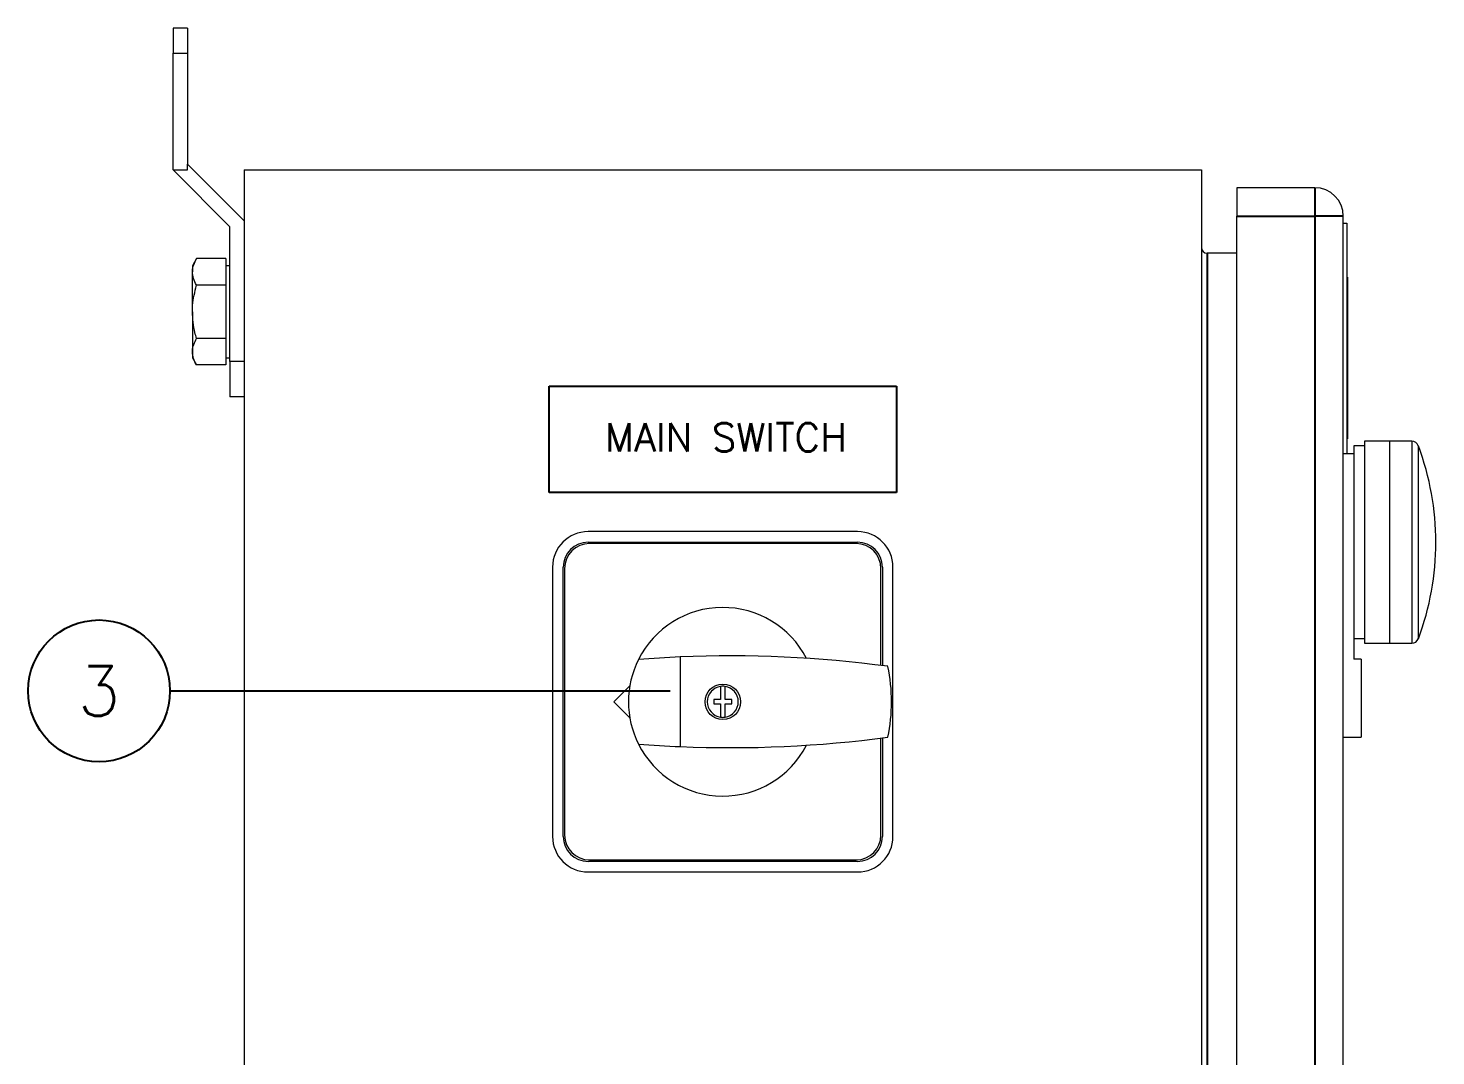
# Model space of a CAD drawing. Extents: x 4137 to 28680, y 2446 to 6814.
# Drawn here: x 24772.3 to 25022.4, y 5697.5 to 5880.2 of the extents above; entities that cross this region are included whole.
import ezdxf
from ezdxf.enums import TextEntityAlignment as Align

# ---------------------------------------------------------------- set-up
doc = ezdxf.new("R2010")
doc.units = 0
doc.header["$LTSCALE"] = 0.5
doc.layers.get('0').update_dxf_attribs({"linetype": 'CONTINUOUS'})
doc.layers.add('DIM', color=5, linetype='CONTINUOUS')
doc.layers.add('VOL', color=2, linetype='CONTINUOUS')
doc.styles.get("Standard").update_dxf_attribs({"font": 'simplex.shx'})

msp = doc.modelspace()

# ---------------------------------------------------------------- linework, layer by layer
at = {"color": 7, "linetype": 'Continuous', "lineweight": 15}
for p, q in [((24800.62, 5880.15), (24798.1, 5880.15)), ((24798.1, 5880.15), (24798.1, 5875.73)), ((24800.62, 5880.15), (24798.1, 5880.15)), ((24798.1, 5880.15), (24798.1, 5875.73)), ((24800.62, 5880.15), (24800.62, 5875.73)), ((24800.62, 5880.15), (24800.62, 5875.73)), ((24798.1, 5875.73), (24800.62, 5875.73)), ((24798.1, 5854.95), (24798.1, 5875.73)), ((24798.1, 5875.73), (24800.62, 5875.73)), ((24798.1, 5854.95), (24798.1, 5875.73)), ((24800.62, 5875.73), (24800.62, 5856)), ((24800.62, 5875.73), (24800.62, 5856)), ((24800.62, 5854.95), (24800.62, 5856)), ((24800.62, 5856), (24810.7, 5845.92)), ((24800.62, 5854.95), (24800.62, 5856)), ((24800.62, 5856), (24810.7, 5845.92)), ((24808.18, 5844.87), (24798.1, 5854.95)), ((24798.1, 5854.95), (24800.62, 5854.95)), ((24808.18, 5844.87), (24798.1, 5854.95)), ((24798.1, 5854.95), (24800.62, 5854.95)), ((24810.7, 5854.95), (24980.8, 5854.95)), ((24810.7, 5854.95), (24810.7, 5476.95)), ((24810.7, 5854.95), (24980.8, 5854.95)), ((24810.7, 5854.95), (24810.7, 5476.95)), ((24980.8, 5854.95), (24980.8, 5476.95)), ((24980.8, 5854.95), (24980.8, 5476.95)), ((24987.1, 5851.8), (24987.1, 5846.76)), ((25000.96, 5851.8), (24987.1, 5851.8)), ((24987.1, 5851.8), (24987.1, 5846.76)), ((25000.96, 5851.8), (24987.1, 5851.8)), ((24987.1, 5485.14), (24987.1, 5846.76)), ((24987.1, 5485.14), (24987.1, 5846.76)), ((25006, 5485.14), (25006, 5846.76)), ((25006, 5485.14), (25006, 5846.76)), ((25006, 5845.5), (25006.63, 5845.5)), ((25006, 5845.5), (25006.63, 5845.5)), ((25006.63, 5845.5), (25006.63, 5804.55)), ((25006.63, 5845.5), (25006.63, 5804.55)), ((24808.18, 5820.93), (24808.18, 5844.87)), ((24808.18, 5820.93), (24808.18, 5844.87)), ((24802.24, 5839.21), (24801.5, 5837.94)), ((24802.24, 5839.21), (24801.5, 5837.94)), ((24801.5, 5837.94), (24801.5, 5836.85)), ((24801.5, 5837.94), (24801.5, 5836.85)), ((24807.43, 5839.21), (24802.24, 5839.21)), ((24807.43, 5839.21), (24802.24, 5839.21)), ((24807.43, 5839.21), (24807.43, 5836.85)), ((24807.43, 5839.21), (24807.43, 5836.85)), ((24808.18, 5837.94), (24807.43, 5837.94)), ((24808.18, 5837.94), (24807.43, 5837.94)), ((24987.1, 5840.15), (24981.81, 5840.15)), ((24987.1, 5840.15), (24981.81, 5840.15)), ((24801.5, 5829.75), (24801.5, 5836.85)), ((24801.5, 5829.75), (24801.5, 5836.85)), ((24807.43, 5836.85), (24807.43, 5834.48)), ((24807.43, 5836.85), (24807.43, 5834.48)), ((25006.76, 5835.93), (25006.63, 5835.93)), ((25006.76, 5835.93), (25006.63, 5835.93)), ((25006.76, 5835.93), (25006.76, 5807.2)), ((25006.76, 5835.93), (25006.76, 5807.2)), ((24807.43, 5834.48), (24802.24, 5834.48)), ((24807.43, 5834.48), (24802.24, 5834.48)), ((24807.43, 5834.48), (24807.43, 5829.75)), ((24807.43, 5834.48), (24807.43, 5829.75)), ((24801.5, 5829.75), (24801.5, 5822.66)), ((24801.5, 5829.75), (24801.5, 5822.66)), ((24807.43, 5829.75), (24807.43, 5825.03)), ((24807.43, 5829.75), (24807.43, 5825.03)), ((24807.43, 5825.03), (24802.24, 5825.03)), ((24807.43, 5825.03), (24802.24, 5825.03)), ((24807.43, 5825.03), (24807.43, 5822.66)), ((24807.43, 5825.03), (24807.43, 5822.66)), ((24801.5, 5822.66), (24801.5, 5821.56)), ((24801.5, 5822.66), (24801.5, 5821.56)), ((24801.5, 5821.56), (24802.24, 5820.3)), ((24801.5, 5821.56), (24802.24, 5820.3)), ((24807.43, 5820.3), (24802.24, 5820.3)), ((24807.43, 5820.3), (24802.24, 5820.3)), ((24807.43, 5822.66), (24807.43, 5820.3)), ((24807.43, 5822.66), (24807.43, 5820.3)), ((24807.43, 5821.56), (24808.18, 5821.56)), ((24807.43, 5821.56), (24808.18, 5821.56)), ((24810.7, 5820.93), (24808.18, 5820.93)), ((24808.18, 5820.93), (24808.18, 5814.63)), ((24810.7, 5820.93), (24808.18, 5820.93)), ((24808.18, 5820.93), (24808.18, 5814.63)), ((24810.7, 5814.63), (24808.18, 5814.63)), ((24810.7, 5814.63), (24808.18, 5814.63)), ((25006.76, 5807.2), (25006.63, 5807.2)), ((25006.76, 5807.2), (25006.63, 5807.2)), ((25009.78, 5805.91), (25007.89, 5805.91)), ((25007.89, 5805.91), (25007.89, 5804.55)), ((25009.78, 5805.91), (25007.89, 5805.91)), ((25007.89, 5805.91), (25007.89, 5804.55)), ((25014.19, 5806.74), (25009.78, 5806.74)), ((25009.78, 5806.74), (25009.78, 5770.87)), ((25014.19, 5806.74), (25009.78, 5806.74)), ((25009.78, 5806.74), (25009.78, 5770.87)), ((25018.15, 5806.76), (25014.19, 5806.76)), ((25014.19, 5806.76), (25014.19, 5770.85)), ((25018.15, 5806.76), (25014.19, 5806.76)), ((25014.19, 5806.76), (25014.19, 5770.85)), ((25006, 5804.55), (25007.89, 5804.55)), ((25006, 5804.55), (25007.89, 5804.55)), ((25007.89, 5804.55), (25007.89, 5768.01)), ((25007.89, 5804.55), (25007.89, 5768.01)), ((24919.69, 5790.69), (24871.81, 5790.69)), ((24919.69, 5790.69), (24871.81, 5790.69)), ((24871.81, 5788.8), (24919.69, 5788.8)), ((24871.81, 5788.8), (24919.69, 5788.8)), ((24919.44, 5788.55), (24872.06, 5788.55)), ((24919.44, 5788.55), (24872.06, 5788.55)), ((24865.51, 5784.39), (24865.51, 5736.51)), ((24865.51, 5784.39), (24865.51, 5736.51)), ((24867.4, 5736.51), (24867.4, 5784.39)), ((24867.4, 5736.51), (24867.4, 5784.39)), ((24867.65, 5784.14), (24867.65, 5736.77)), ((24867.65, 5784.14), (24867.65, 5736.77)), ((24923.85, 5766.91), (24923.85, 5784.14)), ((24923.85, 5766.91), (24923.85, 5784.14)), ((24924.1, 5784.39), (24924.1, 5766.88)), ((24924.1, 5784.39), (24924.1, 5766.88)), ((24925.99, 5736.51), (24925.99, 5784.39)), ((24925.99, 5736.51), (24925.99, 5784.39)), ((25007.89, 5771.7), (25009.78, 5771.7)), ((25007.89, 5771.7), (25009.78, 5771.7)), ((25009.78, 5770.87), (25014.19, 5770.87)), ((25009.78, 5770.87), (25014.19, 5770.87)), ((25014.19, 5770.85), (25018.15, 5770.85)), ((25014.19, 5770.85), (25018.15, 5770.85)), ((24888.19, 5768.42), (24888.19, 5752.49)), ((24888.19, 5768.42), (24888.19, 5752.49)), ((25009.15, 5768.01), (25007.89, 5768.01)), ((25009.15, 5768.01), (25007.89, 5768.01)), ((25009.15, 5768.01), (25009.15, 5754.15)), ((25009.15, 5768.01), (25009.15, 5754.15)), ((24879.23, 5763.28), (24876.41, 5760.45)), ((24879.23, 5763.28), (24876.41, 5760.45)), ((24895.36, 5763.18), (24895.36, 5760.85)), ((24895.36, 5763.18), (24895.36, 5760.85)), ((24896.15, 5760.85), (24896.15, 5763.18)), ((24896.15, 5760.85), (24896.15, 5763.18)), ((24876.41, 5760.45), (24879.23, 5757.63)), ((24876.41, 5760.45), (24879.23, 5757.63)), ((24895.36, 5760.85), (24894.18, 5760.85)), ((24894.18, 5760.85), (24894.18, 5760.06)), ((24895.36, 5760.85), (24894.18, 5760.85)), ((24894.18, 5760.85), (24894.18, 5760.06)), ((24897.33, 5760.85), (24896.15, 5760.85)), ((24897.33, 5760.85), (24896.15, 5760.85)), ((24897.33, 5760.06), (24897.33, 5760.85)), ((24897.33, 5760.06), (24897.33, 5760.85)), ((24894.18, 5760.06), (24895.36, 5760.06)), ((24894.18, 5760.06), (24895.36, 5760.06)), ((24895.36, 5760.06), (24895.36, 5757.73)), ((24895.36, 5760.06), (24895.36, 5757.73)), ((24896.15, 5757.73), (24896.15, 5760.06)), ((24896.15, 5760.06), (24897.33, 5760.06)), ((24896.15, 5757.73), (24896.15, 5760.06)), ((24896.15, 5760.06), (24897.33, 5760.06)), ((24923.85, 5736.77), (24923.85, 5754)), ((24923.85, 5736.77), (24923.85, 5754)), ((24924.1, 5754.03), (24924.1, 5736.51)), ((24924.1, 5754.03), (24924.1, 5736.51)), ((25006, 5754.15), (25009.15, 5754.15)), ((25006, 5754.15), (25009.15, 5754.15)), ((24919.69, 5732.1), (24871.81, 5732.1)), ((24919.69, 5732.1), (24871.81, 5732.1)), ((24872.06, 5732.36), (24919.44, 5732.36)), ((24872.06, 5732.36), (24919.44, 5732.36)), ((24871.81, 5730.21), (24919.69, 5730.21)), ((24871.81, 5730.21), (24919.69, 5730.21))]:
    msp.add_line(p, q, dxfattribs=at)
for p, q in [((24864.88, 5816.55), (24926.62, 5816.55)), ((24864.88, 5797.65), (24864.88, 5816.55)), ((24864.88, 5816.55), (24926.62, 5816.55)), ((24864.88, 5797.65), (24864.88, 5816.55)), ((24926.62, 5816.55), (24926.62, 5797.65)), ((24926.62, 5816.55), (24926.62, 5797.65)), ((24926.62, 5797.65), (24864.88, 5797.65)), ((24926.62, 5797.65), (24864.88, 5797.65))]:
    msp.add_line(p, q)
at = {"color": 8, "linetype": 'Continuous', "lineweight": 15}
for p, q in [((25019.33, 5805.94), (25019.33, 5788.8)), ((25019.33, 5805.94), (25019.33, 5788.8)), ((25019.33, 5788.8), (25019.33, 5771.67)), ((25019.33, 5788.8), (25019.33, 5771.67))]:
    msp.add_line(p, q, dxfattribs=at)
at = {"color": 7, "linetype": 'Continuous', "lineweight": 15}
msp.add_circle((24895.75, 5760.45), 3.15, dxfattribs=at)
msp.add_circle((24895.75, 5760.45), 3.15, dxfattribs=at)
for centre, radius, start, end in [((25000.96, 5846.76), 5.04, 360, 90), ((25000.96, 5846.76), 5.04, 360, 90), ((24981.81, 5841.16), 1.01, 180, 270), ((24981.81, 5841.16), 1.01, 180, 270), ((25018.15, 5805.5), 1.26, 20.5835, 90.0187), ((25018.15, 5805.5), 1.26, 20.5835, 90.0187), ((24973.7, 5788.8), 48.75, 339.4165, 20.5835), ((24973.7, 5788.8), 48.75, 339.4165, 20.5835), ((24871.81, 5784.39), 6.3, 90, 180), ((24871.81, 5784.39), 6.3, 90, 180), ((24919.69, 5784.39), 6.3, 0, 90), ((24919.69, 5784.39), 6.3, 0, 90), ((24871.81, 5784.39), 4.41, 90, 180), ((24871.81, 5784.39), 4.41, 90, 180), ((24872.06, 5784.14), 4.41, 90, 180), ((24872.06, 5784.14), 4.41, 90, 180), ((24919.44, 5784.14), 4.41, 360, 90), ((24919.44, 5784.14), 4.41, 360, 90), ((24919.69, 5784.39), 4.41, 0, 90), ((24919.69, 5784.39), 4.41, 0, 90), ((24895.75, 5760.45), 16.76, 27.4259, 153.3488), ((24895.75, 5760.45), 16.76, 27.4259, 153.3488), ((25018.15, 5772.11), 1.26, 270.0187, 339.4165), ((25018.15, 5772.11), 1.26, 270.0187, 339.4165), ((24895.75, 5760.45), 16.76, 153.3488, 206.6512), ((24895.75, 5760.45), 16.76, 153.3488, 206.6512), ((24897.12, 5557.48), 211.13, 92.4247, 94.4414), ((24897.12, 5557.48), 211.13, 92.4247, 94.4414), ((24897.12, 5557.48), 211.13, 82.3952, 92.4247), ((24897.12, 5557.48), 211.13, 82.3952, 92.4247), ((24895.5, 5760.45), 30.23, 347.9819, 12.0181), ((24895.5, 5760.45), 30.23, 347.9819, 12.0181), ((24895.75, 5760.45), 2.76, 98.2132, 261.7868), ((24895.75, 5760.45), 2.76, 98.2132, 261.7868), ((24895.75, 5760.45), 2.76, 81.7868, 98.2132), ((24895.75, 5760.45), 2.76, 81.7868, 98.2132), ((24895.75, 5760.45), 2.76, 278.2132, 81.7868), ((24895.75, 5760.45), 2.76, 278.2132, 81.7868), ((24895.75, 5760.45), 2.76, 261.7868, 278.2132), ((24895.75, 5760.45), 2.76, 261.7868, 278.2132), ((24897.12, 5963.43), 211.13, 265.5586, 267.5753), ((24895.75, 5760.45), 16.76, 206.6512, 332.5741), ((24897.12, 5963.43), 211.13, 265.5586, 267.5753), ((24895.75, 5760.45), 16.76, 206.6512, 332.5741), ((24897.12, 5963.43), 211.13, 267.5753, 277.6048), ((24897.12, 5963.43), 211.13, 267.5753, 277.6048), ((24871.81, 5736.51), 6.3, 180, 270), ((24871.81, 5736.51), 6.3, 180, 270), ((24871.81, 5736.51), 4.41, 180, 270), ((24871.81, 5736.51), 4.41, 180, 270), ((24872.06, 5736.77), 4.41, 180, 270), ((24872.06, 5736.77), 4.41, 180, 270), ((24919.44, 5736.77), 4.41, 270, 0), ((24919.44, 5736.77), 4.41, 270, 0), ((24919.69, 5736.51), 4.41, 270, 0), ((24919.69, 5736.51), 6.3, 270, 0), ((24919.69, 5736.51), 4.41, 270, 0), ((24919.69, 5736.51), 6.3, 270, 0)]:
    msp.add_arc(centre, radius, start, end, dxfattribs=at)
for points, knots in [([(24801.5, 5836.85), (24801.5, 5836.9), (24801.52, 5837.7), (24801.89, 5838.48), (24802.24, 5839.21)], [0, 0, 0, 0, 0.070217, 1, 1, 1, 1]), ([(24801.5, 5836.85), (24801.5, 5836.9), (24801.52, 5837.7), (24801.89, 5838.48), (24802.24, 5839.21)], [0, 0, 0, 0, 0.070217, 1, 1, 1, 1]), ([(24802.24, 5834.48), (24802.03, 5834.87), (24801.62, 5835.64), (24801.54, 5836.44), (24801.5, 5836.85)], [0, 0, 0, 0, 0.49546, 1, 1, 1, 1]), ([(24802.24, 5834.48), (24802.03, 5834.87), (24801.62, 5835.64), (24801.54, 5836.44), (24801.5, 5836.85)], [0, 0, 0, 0, 0.49546, 1, 1, 1, 1]), ([(24801.5, 5829.75), (24801.51, 5830.14), (24801.55, 5831.74), (24801.94, 5833.3), (24802.24, 5834.48)], [0, 0, 0, 0, 0.241853, 1, 1, 1, 1]), ([(24801.5, 5829.75), (24801.51, 5830.14), (24801.55, 5831.74), (24801.94, 5833.3), (24802.24, 5834.48)], [0, 0, 0, 0, 0.241853, 1, 1, 1, 1]), ([(24802.24, 5825.03), (24802.14, 5825.37), (24801.71, 5826.91), (24801.59, 5828.51), (24801.5, 5829.75)], [0, 0, 0, 0, 0.223714, 1, 1, 1, 1]), ([(24802.24, 5825.03), (24802.14, 5825.37), (24801.71, 5826.91), (24801.59, 5828.51), (24801.5, 5829.75)], [0, 0, 0, 0, 0.223714, 1, 1, 1, 1]), ([(24801.5, 5822.66), (24801.5, 5822.72), (24801.52, 5823.52), (24801.89, 5824.3), (24802.24, 5825.03)], [0, 0, 0, 0, 0.070213, 1, 1, 1, 1]), ([(24801.5, 5822.66), (24801.5, 5822.72), (24801.52, 5823.52), (24801.89, 5824.3), (24802.24, 5825.03)], [0, 0, 0, 0, 0.070213, 1, 1, 1, 1]), ([(24802.24, 5820.3), (24802.03, 5820.68), (24801.62, 5821.46), (24801.54, 5822.26), (24801.5, 5822.66)], [0, 0, 0, 0, 0.495459, 1, 1, 1, 1]), ([(24802.24, 5820.3), (24802.03, 5820.68), (24801.62, 5821.46), (24801.54, 5822.26), (24801.5, 5822.66)], [0, 0, 0, 0, 0.495459, 1, 1, 1, 1])]:
    msp.add_open_spline(points, degree=3, knots=knots, dxfattribs=at)
at = {"color": 8, "linetype": 'Continuous', "lineweight": 15}
for points, knots in [([(25018.15, 5806.76), (25018.15, 5806.69), (25018.15, 5806.56), (25018.15, 5805.49), (25018.15, 5803.83), (25018.15, 5801.58), (25018.15, 5798.84), (25018.15, 5795.72), (25018.15, 5792.33), (25018.15, 5789.98), (25018.15, 5788.8)], [0, 0, 0, 0, 0.125, 0.2499998, 0.3749999, 0.4999999, 0.6249997, 0.75, 0.8750005, 1, 1, 1, 1]), ([(25018.15, 5806.76), (25018.15, 5806.69), (25018.15, 5806.56), (25018.15, 5805.49), (25018.15, 5803.83), (25018.15, 5801.58), (25018.15, 5798.84), (25018.15, 5795.72), (25018.15, 5792.33), (25018.15, 5789.98), (25018.15, 5788.8)], [0, 0, 0, 0, 0.125, 0.2499998, 0.3749999, 0.4999999, 0.6249997, 0.75, 0.8750005, 1, 1, 1, 1]), ([(25018.15, 5788.8), (25018.15, 5787.63), (25018.15, 5785.28), (25018.15, 5781.89), (25018.15, 5778.77), (25018.15, 5776.03), (25018.15, 5773.78), (25018.15, 5772.12), (25018.15, 5771.05), (25018.15, 5770.92), (25018.15, 5770.85)], [0, 0, 0, 0, 0.125, 0.25, 0.375, 0.5, 0.625, 0.75, 0.875, 1, 1, 1, 1]), ([(25018.15, 5788.8), (25018.15, 5787.63), (25018.15, 5785.28), (25018.15, 5781.89), (25018.15, 5778.77), (25018.15, 5776.03), (25018.15, 5773.78), (25018.15, 5772.12), (25018.15, 5771.05), (25018.15, 5770.92), (25018.15, 5770.85)], [0, 0, 0, 0, 0.125, 0.25, 0.375, 0.5, 0.625, 0.75, 0.875, 1, 1, 1, 1])]:
    msp.add_open_spline(points, degree=3, knots=knots, dxfattribs=at)
at = {"layer": 'DIM'}
msp.add_line((24797.52, 5762.39), (24886.42, 5762.39), dxfattribs=at)
msp.add_line((24797.52, 5762.39), (24886.42, 5762.39), dxfattribs=at)
msp.add_circle((24784.92, 5762.39), 12.6, dxfattribs=at)
msp.add_circle((24784.92, 5762.39), 12.6, dxfattribs=at)
at = {"layer": 'VOL'}
for p, q in [((25000.96, 5851.8), (25000.96, 5846.76)), ((25000.96, 5851.8), (25000.96, 5846.76)), ((24987.1, 5846.76), (25000.96, 5846.76)), ((24987.1, 5846.76), (25000.96, 5846.76)), ((25000.96, 5846.76), (25000.96, 5485.14)), ((25006, 5846.76), (25000.96, 5846.76)), ((25000.96, 5846.76), (25000.96, 5485.14)), ((25006, 5846.76), (25000.96, 5846.76)), ((24981.81, 5840.15), (24981.81, 5491.76)), ((24981.81, 5840.15), (24981.81, 5491.76))]:
    msp.add_line(p, q, dxfattribs=at)

# ---------------------------------------------------------------- texts
msp.add_text('MAIN SWITCH', height=5.04).set_placement((24896.31, 5804.94), align=Align.CENTER)
msp.add_text('MAIN SWITCH', height=5.04).set_placement((24896.31, 5804.94), align=Align.CENTER)
at = {"layer": 'DIM'}
msp.add_text('3', height=8.82, dxfattribs=at).set_placement((24784.92, 5762.39), align=Align.MIDDLE)
msp.add_text('3', height=8.82, dxfattribs=at).set_placement((24784.92, 5762.39), align=Align.MIDDLE)

doc.saveas('drawing.dxf')
